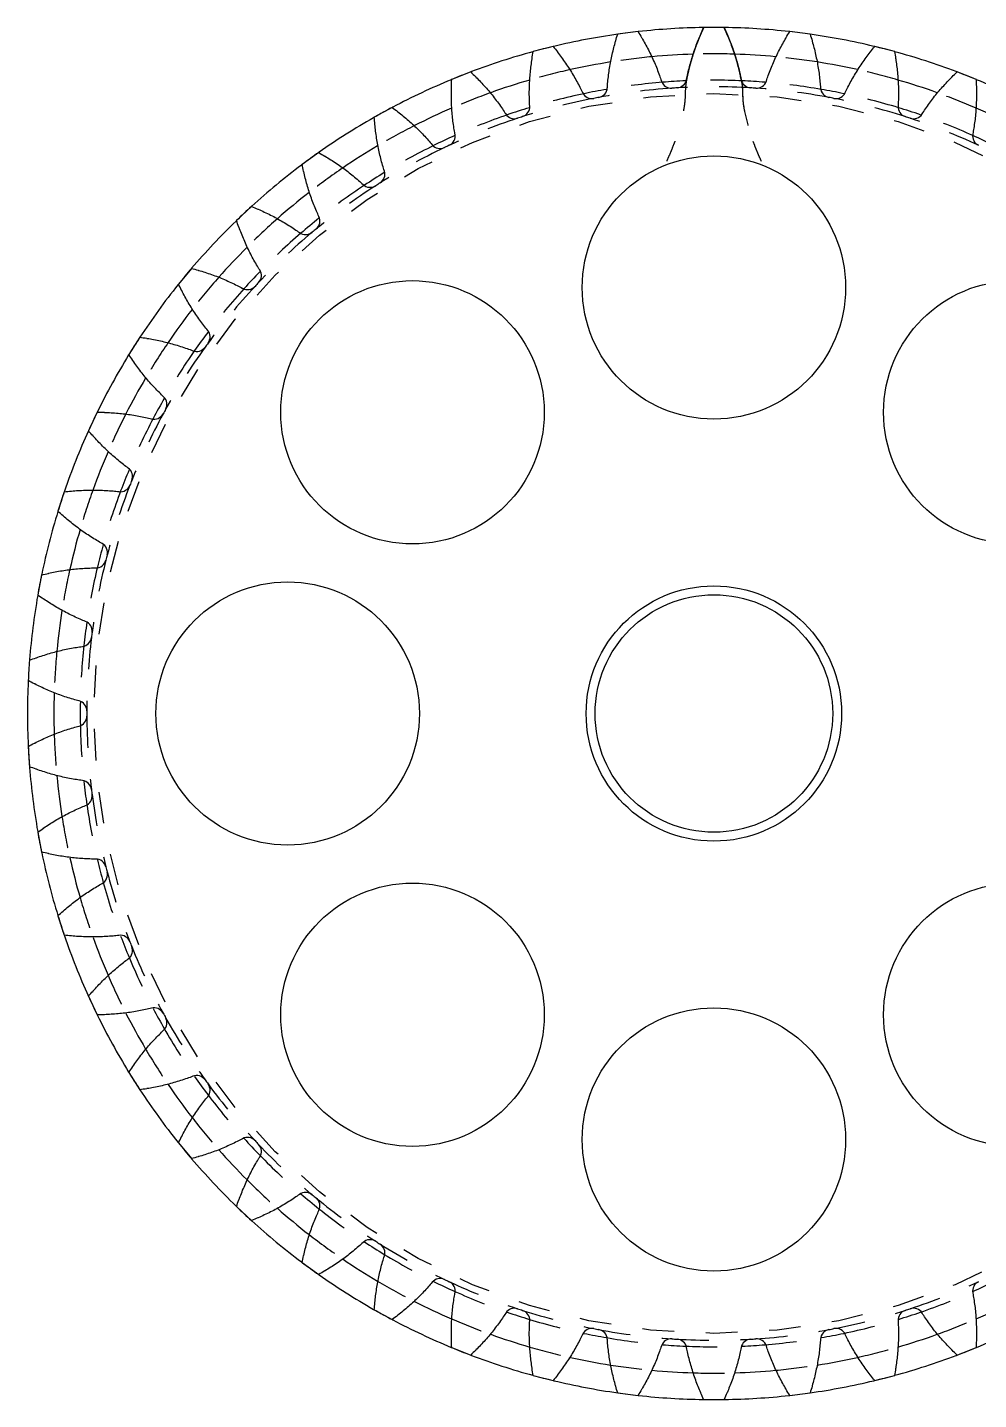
# Model space of a CAD drawing. Header units: inches. Extents: x 0.9 to 97.5, y -1.2 to 16.7.
# Drawn here: x 46.921 to 49.923, y 6.292 to 10.626 of the extents above; entities that cross this region are included whole.
import ezdxf

# ---------------------------------------------------------------- set-up
doc = ezdxf.new("R2010")
doc.units = ezdxf.units.IN
doc.header["$MEASUREMENT"] = 0
doc.linetypes.add('HIDDEN', pattern=[0.2, 0.1, -0.1])
doc.layers.add('DEFAULT_2', color=8, linetype='HIDDEN')

msp = doc.modelspace()

# ---------------------------------------------------------------- linework, layer by layer
at = {"color": 7, "linetype": 'Continuous'}
for p, q in [((48.8484, 10.6125), (48.7843, 10.6044)), ((49.3915, 10.6044), (49.3274, 10.6125)), ((48.5804, 10.5655), (48.5178, 10.5495)), ((49.658, 10.5495), (49.5954, 10.5655)), ((48.3204, 10.4853), (48.2603, 10.4615)), ((49.9155, 10.4615), (49.8554, 10.4853)), ((48.0725, 10.3732), (48.0159, 10.342)), ((47.8406, 10.2308), (47.7884, 10.1928)), ((47.6284, 10.0605), (47.5813, 10.0163)), ((47.4392, 9.865), (47.398, 9.8152)), ((47.276, 9.6473), (47.2414, 9.5927)), ((47.1414, 9.4108), (47.1139, 9.3523)), ((47.0375, 9.1593), (47.0175, 9.0979)), ((46.9659, 8.8968), (46.9538, 8.8334)), ((46.9237, 8.3554), (46.9278, 8.2909)), ((46.9538, 8.0849), (46.9659, 8.0215)), ((47.0175, 7.8204), (47.0375, 7.759)), ((47.1139, 7.566), (47.1414, 7.5075)), ((47.2414, 7.3256), (47.276, 7.271)), ((47.398, 7.1031), (47.4392, 7.0533)), ((47.5813, 6.902), (47.6284, 6.8578)), ((47.7884, 6.7255), (47.8406, 6.6875)), ((48.0159, 6.5763), (48.0725, 6.5451)), ((48.2603, 6.4567), (48.3204, 6.433)), ((49.8554, 6.433), (49.9155, 6.4567)), ((48.5178, 6.3688), (48.5804, 6.3527)), ((49.5954, 6.3527), (49.658, 6.3688)), ((48.7843, 6.3139), (48.8484, 6.3058)), ((49.0556, 6.2927), (49.1202, 6.2927)), ((49.3274, 6.3058), (49.3915, 6.3139))]:
    msp.add_line(p, q, dxfattribs=at)
for centre, radius in [((49.0879, 9.8045), 0.4157), ((48.1366, 9.4104), 0.4157), ((50.0392, 9.4104), 0.4157), ((47.7426, 8.4591), 0.4157), ((49.0879, 8.4591), 0.4031), ((49.0879, 8.4591), 0.375), ((48.1366, 7.5078), 0.4157), ((50.0392, 7.5078), 0.4157), ((49.0879, 7.1138), 0.4157)]:
    msp.add_circle(centre, radius, dxfattribs=at)
at = {"color": 40, "linetype": 'Continuous'}
for radius, start, end in [(2.1667, 90.883, 96.2942), (2.1667, 83.7058, 89.117), (2.1667, 98.0544, 103.481), (2.1667, 76.519, 81.9456), (2.1667, 105.2836, 110.6767), (2.0833, 91.8269, 95.3633), (2.0833, 84.6367, 88.1731), (2.1667, 69.3233, 74.7164), (2.0833, 99.0098, 102.5601), (2.0833, 77.4399, 80.9902), (2.1667, 112.5033, 117.8805), (2.0833, 106.1931, 109.7629), (2, 92.5662, 94.6278), (2, 85.3722, 87.4338), (2.0833, 70.237, 73.8069), (2.1667, 62.1195, 67.4967), (2, 99.7519, 101.8291), (2, 78.1709, 80.2481), (2.0833, 113.411, 116.9711), (2, 106.9287, 109.037), (2, 70.963, 73.0713), (2.0833, 63.0289, 66.589), (2.1667, 119.7166, 125.0915), (2, 114.1223, 116.251), (2, 63.749, 65.8777), (2.0833, 120.6252, 124.1838), (2.1667, 126.9229, 132.3092), (2, 121.3431, 123.4703), (2.0833, 127.8349, 131.4005), (2.1667, 134.1214, 139.5328), (2, 128.5589, 130.6811), (2.0833, 135.0396, 138.5977), (2, 135.769, 137.8548), (2.1667, 141.3113, 146.7269), (2.0833, 142.2385, 145.7779), (2, 142.9726, 145.0376), (2.1667, 148.4917, 153.9007), (2.0833, 149.431, 152.9658), (2, 150.1691, 152.2289), (2.1667, 155.6544, 161.0844), (2.0833, 156.6163, 160.1605), (2, 157.3576, 159.4278), (2.1667, 162.8757, 168.2772), (2.0833, 163.7938, 167.3614), (2, 164.5375, 166.6337), (2.1667, 170.0974, 175.4784), (2.0833, 171.0054, 174.5678), (2, 171.7143, 173.8457), (2.1667, 177.3129, 182.6871), (2.0833, 178.2209, 181.7791), (2, 178.9367, 181.0633), (2.1667, 184.5216, 189.9026), (2.0833, 185.4322, 188.9946), (2, 186.1543, 188.2857), (2.1667, 191.7228, 197.1243), (2.0833, 192.6386, 196.2062), (2, 193.3663, 195.4625), (2.1667, 198.9156, 204.3456), (2.0833, 199.8395, 203.3837), (2, 200.5722, 202.6424), (2.1667, 206.0993, 211.5083), (2.0833, 207.0342, 210.569), (2, 207.7711, 209.8309), (2.0833, 214.2221, 217.7615), (2, 214.9624, 217.0274), (2.1667, 213.2731, 218.6887), (2, 222.1452, 224.231), (2.0833, 221.4023, 224.9604), (2.1667, 220.4672, 225.8786), (2, 229.3189, 231.4411), (2.0833, 228.5995, 232.1651), (2.1667, 227.6908, 233.0771), (2, 236.5297, 238.6569), (2.0833, 235.8162, 239.3748), (2.1667, 234.9085, 240.2834), (2, 243.749, 245.8777), (2, 294.1223, 296.251), (2.0833, 243.0289, 246.589), (2.0833, 293.411, 296.9711), (2.1667, 242.1195, 247.4967), (2, 250.963, 253.0713), (2, 286.9287, 289.037), (2.1667, 292.5033, 297.8805), (2, 258.1709, 260.2481), (2, 279.7519, 281.8291), (2.0833, 250.2371, 253.8069), (2, 265.3722, 267.4338), (2, 272.5662, 274.6278), (2.0833, 286.1931, 289.763), (2.1667, 249.3233, 254.7164), (2.0833, 257.4399, 260.9902), (2.0833, 279.0098, 282.5601), (2.1667, 285.2836, 290.6767), (2.0833, 264.6367, 268.1731), (2.0833, 271.8269, 275.3633), (2.1667, 256.519, 261.9456), (2.1667, 278.0544, 283.481), (2.1667, 263.7058, 269.117), (2.1667, 270.883, 276.2942)]:
    msp.add_arc((49.0879, 8.4591), radius, start, end, dxfattribs=at)
at = {"color": 7, "linetype": 'Continuous'}
for centre, radius, start, end in [((49.0879, 8.4591), 2.1667, 89.1456, 90.8544), ((49.0879, 8.4591), 2.1667, 96.3456, 98.0544), ((49.0879, 8.4591), 2.1667, 81.9456, 83.6544), ((49.0879, 8.4591), 2.1667, 103.5456, 105.2544), ((49.0879, 8.4591), 2.1667, 74.7456, 76.4544), ((49.0879, 8.4591), 2.1667, 110.7456, 112.4544), ((48.9533, 10.4665), 0.0325, 197.7221, 273.8373), ((48.9699, 10.4675), 0.0325, 273.3627, 349.4779), ((49.2059, 10.4675), 0.0325, 190.5221, 266.6373), ((49.2225, 10.4665), 0.0325, 266.1627, 342.2779), ((49.0879, 8.4591), 2.1667, 67.5456, 69.2544), ((48.7027, 10.4338), 0.0325, 204.9221, 281.0373), ((49.0879, 8.4591), 1.9793, 100.5627, 101.0373), ((48.7191, 10.4369), 0.0325, 280.5627, 356.6779), ((49.0879, 8.4591), 1.9793, 93.3627, 93.8373), ((49.0879, 8.4591), 1.9793, 86.1627, 86.6373), ((49.4567, 10.4369), 0.0325, 183.3221, 259.4373), ((49.0879, 8.4591), 1.9793, 78.9627, 79.4373), ((49.4731, 10.4338), 0.0325, 258.9627, 335.0779), ((49.0879, 8.4591), 2.1667, 117.9456, 119.6544), ((48.4741, 10.3751), 0.0325, 287.7627, 3.8779), ((49.7017, 10.3751), 0.0325, 176.1221, 252.2373), ((48.4583, 10.3699), 0.0325, 212.1221, 288.2373), ((49.0879, 8.4591), 1.9793, 107.7627, 108.2373), ((49.0879, 8.4591), 1.9793, 71.7627, 72.2373), ((49.7175, 10.3699), 0.0325, 251.7627, 327.8779), ((48.2389, 10.283), 0.0325, 294.9627, 11.0779), ((49.937, 10.283), 0.0325, 168.9221, 245.0373), ((49.0879, 8.4591), 2.1667, 125.1456, 126.8544), ((48.2238, 10.2759), 0.0325, 219.3221, 295.4373), ((49.0879, 8.4591), 1.9793, 114.9627, 115.4373), ((48.017, 10.1622), 0.0325, 302.1627, 18.2779), ((48.0029, 10.1533), 0.0325, 226.5221, 302.6373), ((49.0879, 8.4591), 1.9793, 122.1627, 122.6373), ((49.0879, 8.4591), 2.1667, 132.3456, 134.0544), ((47.8119, 10.0146), 0.0325, 309.3627, 25.4779), ((47.7991, 10.004), 0.0325, 233.7221, 309.8373), ((49.0879, 8.4591), 1.9793, 129.3627, 129.8373), ((49.0879, 8.4591), 2.1667, 139.5456, 141.2544), ((47.6271, 9.8424), 0.0325, 316.5627, 32.6779), ((47.6156, 9.8303), 0.0325, 240.9221, 317.0373), ((49.0879, 8.4591), 1.9793, 136.5627, 137.0373), ((47.4652, 9.6484), 0.0325, 323.7627, 39.8779), ((49.0879, 8.4591), 2.1667, 146.7456, 148.4544), ((49.0879, 8.4591), 1.9793, 143.7627, 144.2373), ((47.4554, 9.6349), 0.0325, 248.1221, 324.2373), ((47.3289, 9.4356), 0.0325, 330.9627, 47.0779), ((49.0879, 8.4591), 2.1667, 153.9456, 155.6544), ((47.3209, 9.421), 0.0325, 255.3221, 331.4373), ((49.0879, 8.4591), 1.9793, 150.9627, 151.4373), ((47.2204, 9.2075), 0.0325, 338.1627, 54.2779), ((49.0879, 8.4591), 1.9793, 158.1627, 158.6373), ((49.0879, 8.4591), 2.1667, 161.1456, 162.8544), ((47.2143, 9.192), 0.0325, 262.5221, 338.6373), ((47.1414, 8.9675), 0.0325, 345.3627, 61.4779), ((47.1372, 8.9514), 0.0325, 269.7221, 345.8373), ((49.0879, 8.4591), 1.9793, 165.3627, 165.8373), ((49.0879, 8.4591), 2.1667, 168.3456, 170.0544), ((47.093, 8.7196), 0.0325, 352.5627, 68.6779), ((49.0879, 8.4591), 1.9793, 172.5627, 173.0373), ((47.0909, 8.703), 0.0325, 276.9221, 353.0373), ((49.0879, 8.4591), 2.1667, 175.5456, 177.2544), ((47.0761, 8.4675), 0.0325, 359.7627, 75.8779), ((47.0761, 8.4508), 0.0325, 284.1221, 0.2373), ((49.0879, 8.4591), 1.9793, 179.7627, 180.2373), ((49.0879, 8.4591), 2.1667, 182.7456, 184.4544), ((47.0909, 8.2153), 0.0325, 6.9627, 83.0779), ((47.093, 8.1987), 0.0325, 291.3221, 7.4373), ((49.0879, 8.4591), 1.9793, 186.9627, 187.4373), ((49.0879, 8.4591), 2.1667, 189.9456, 191.6544), ((47.1372, 7.9669), 0.0325, 14.1627, 90.2779), ((49.0879, 8.4591), 1.9793, 194.1627, 194.6373), ((47.1414, 7.9508), 0.0325, 298.5221, 14.6373), ((49.0879, 8.4591), 2.1667, 197.1456, 198.8544), ((47.2143, 7.7263), 0.0325, 21.3627, 97.4779), ((47.2204, 7.7108), 0.0325, 305.7221, 21.8373), ((49.0879, 8.4591), 1.9793, 201.3627, 201.8373), ((49.0879, 8.4591), 2.1667, 204.3456, 206.0544), ((47.3209, 7.4972), 0.0325, 28.5627, 104.6779), ((49.0879, 8.4591), 1.9793, 208.5627, 209.0373), ((47.3289, 7.4826), 0.0325, 312.9221, 29.0373), ((49.0879, 8.4591), 2.1667, 211.5456, 213.2544), ((47.4554, 7.2834), 0.0325, 35.7627, 111.8779), ((49.0879, 8.4591), 1.9793, 215.7627, 216.2373), ((47.4652, 7.2699), 0.0325, 320.1221, 36.2373), ((47.6156, 7.088), 0.0325, 42.9627, 119.0779), ((49.0879, 8.4591), 1.9793, 222.9627, 223.4373), ((49.0879, 8.4591), 2.1667, 218.7456, 220.4544), ((47.6271, 7.0759), 0.0325, 327.3221, 43.4373), ((47.7991, 6.9143), 0.0325, 50.1627, 126.2779), ((49.0879, 8.4591), 1.9793, 230.1627, 230.6373), ((49.0879, 8.4591), 2.1667, 225.9456, 227.6544), ((47.8119, 6.9037), 0.0325, 334.5221, 50.6373), ((48.0029, 6.765), 0.0325, 57.3627, 133.4779), ((49.0879, 8.4591), 1.9793, 237.3627, 237.8373), ((48.017, 6.756), 0.0325, 341.7221, 57.8373), ((49.0879, 8.4591), 2.1667, 233.1456, 234.8544), ((48.2238, 6.6423), 0.0325, 64.5627, 140.6779), ((49.0879, 8.4591), 1.9793, 244.5627, 245.0373), ((48.2389, 6.6353), 0.0325, 348.9221, 65.0373), ((49.937, 6.6353), 0.0325, 114.9627, 191.0779), ((49.0879, 8.4591), 2.1667, 240.3456, 242.0544), ((48.4583, 6.5484), 0.0325, 71.7627, 147.8779), ((49.0879, 8.4591), 1.9793, 251.7627, 252.2373), ((48.4741, 6.5432), 0.0325, 356.1221, 72.2373), ((49.7017, 6.5432), 0.0325, 107.7627, 183.8779), ((49.0879, 8.4591), 1.9793, 287.7627, 288.2373), ((49.7175, 6.5484), 0.0325, 32.1221, 108.2373), ((48.7027, 6.4845), 0.0325, 78.9627, 155.0779), ((49.0879, 8.4591), 1.9793, 258.9627, 259.4373), ((48.7191, 6.4814), 0.0325, 3.3221, 79.4373), ((49.4567, 6.4814), 0.0325, 100.5627, 176.6779), ((49.0879, 8.4591), 1.9793, 280.5627, 281.0373), ((49.4731, 6.4845), 0.0325, 24.9221, 101.0373), ((49.0879, 8.4591), 2.1667, 247.5456, 249.2544), ((48.9533, 6.4518), 0.0325, 86.1627, 162.2779), ((49.0879, 8.4591), 1.9793, 266.1627, 266.6373), ((48.9699, 6.4508), 0.0325, 10.5221, 86.6373), ((49.2059, 6.4508), 0.0325, 93.3627, 169.4779), ((49.0879, 8.4591), 1.9793, 273.3627, 273.8373), ((49.2225, 6.4518), 0.0325, 17.7221, 93.8373), ((49.0879, 8.4591), 2.1667, 290.7456, 292.4544), ((49.0879, 8.4591), 2.1667, 254.7456, 256.4544), ((49.0879, 8.4591), 2.1667, 283.5456, 285.2544), ((49.0879, 8.4591), 2.1667, 261.9456, 263.6544), ((49.0879, 8.4591), 2.1667, 269.1456, 270.8544), ((49.0879, 8.4591), 2.1667, 276.3456, 278.0544)]:
    msp.add_arc(centre, radius, start, end, dxfattribs=at)
for points, start_tangent, end_tangent in [([(49.0463, 10.6046), (49.0467, 10.6054), (49.0556, 10.6256)], (0.004504, 0.010553), (0.004753, 0.010443)), ([(49.1202, 10.6256), (49.1291, 10.6054), (49.1295, 10.6046)], (0.004753, -0.010443), (0.004504, -0.010553)), ([(48.7516, 10.435), (48.753, 10.4539), (48.7554, 10.4757), (48.7586, 10.4975), (48.7624, 10.5192), (48.767, 10.5407), (48.7722, 10.5621), (48.7778, 10.5824)], (0.004349, 0.074918), (0.020571, 0.072151)), ([(48.7778, 10.5824), (48.778, 10.5833), (48.7843, 10.6044)], (0.003146, 0.011034), (0.003407, 0.010956)), ([(48.8484, 10.6125), (48.8598, 10.5937), (48.8603, 10.5929)], (0.006024, -0.009765), (0.005791, -0.009905)), ([(48.8603, 10.5929), (48.8707, 10.5745), (48.8811, 10.5551), (48.8908, 10.5354), (48.9, 10.5154), (48.9084, 10.4951), (48.9162, 10.4745), (48.9223, 10.4566)], (0.037868, -0.064769), (0.022843, -0.071482)), ([(49.0018, 10.4616), (49.0057, 10.4801), (49.0108, 10.5015), (49.0167, 10.5227), (49.0232, 10.5437), (49.0304, 10.5645), (49.0383, 10.5851), (49.0463, 10.6046)], (0.013704, 0.073782), (0.029451, 0.069004)), ([(49.1295, 10.6046), (49.1375, 10.5851), (49.1454, 10.5645), (49.1526, 10.5437), (49.1592, 10.5227), (49.165, 10.5015), (49.1701, 10.4801), (49.174, 10.4616)], (0.029451, -0.069004), (0.013704, -0.073782)), ([(49.2535, 10.4566), (49.2596, 10.4745), (49.2674, 10.4951), (49.2758, 10.5154), (49.285, 10.5354), (49.2948, 10.5551), (49.3051, 10.5745), (49.3156, 10.5929)], (0.022843, 0.071482), (0.037868, 0.064769)), ([(49.3156, 10.5929), (49.316, 10.5937), (49.3274, 10.6125)], (0.005791, 0.009905), (0.006024, 0.009765)), ([(49.3915, 10.6044), (49.3978, 10.5833), (49.398, 10.5824)], (0.003407, -0.010956), (0.003146, -0.011034)), ([(49.398, 10.5824), (49.4036, 10.5621), (49.4088, 10.5407), (49.4134, 10.5192), (49.4172, 10.4975), (49.4204, 10.4757), (49.4228, 10.4539), (49.4243, 10.435)], (0.020571, -0.072151), (0.004349, -0.074918)), ([(48.5141, 10.5268), (48.5142, 10.5278), (48.5178, 10.5495)], (0.001738, 0.011342), (0.002007, 0.011297)), ([(48.5804, 10.5655), (48.5941, 10.5483), (48.5946, 10.5475)], (0.007201, -0.008933), (0.006987, -0.009101)), ([(48.5946, 10.5475), (48.6073, 10.5306), (48.62, 10.5127), (48.6322, 10.4943), (48.6437, 10.4756), (48.6547, 10.4565), (48.665, 10.4371), (48.6733, 10.4201)], (0.045687, -0.059512), (0.031622, -0.068056)), ([(49.5025, 10.4201), (49.5109, 10.4371), (49.5211, 10.4565), (49.5321, 10.4756), (49.5436, 10.4943), (49.5558, 10.5127), (49.5685, 10.5306), (49.5812, 10.5475)], (0.031622, 0.068056), (0.045687, 0.059512)), ([(49.5812, 10.5475), (49.5818, 10.5483), (49.5954, 10.5655)], (0.006987, 0.009101), (0.007201, 0.008933)), ([(49.658, 10.5495), (49.6616, 10.5278), (49.6617, 10.5268)], (0.002007, -0.011297), (0.001738, -0.011342)), ([(48.5066, 10.3773), (48.5057, 10.3962), (48.5053, 10.4182), (48.5057, 10.4402), (48.5068, 10.4622), (48.5086, 10.4841), (48.5111, 10.506), (48.5141, 10.5268)], (-0.005075, 0.074872), (0.011366, 0.07416)), ([(49.6617, 10.5268), (49.6647, 10.506), (49.6672, 10.4841), (49.669, 10.4622), (49.6701, 10.4402), (49.6705, 10.4182), (49.6701, 10.3962), (49.6692, 10.3773)], (0.011366, -0.07416), (-0.005075, -0.074872)), ([(48.2595, 10.4386), (48.2595, 10.4395), (48.2603, 10.4615)], (0.000303, 0.01147), (0.000575, 0.011459)), ([(48.3204, 10.4853), (48.3361, 10.4699), (48.3368, 10.4692)], (0.008264, -0.00796), (0.008073, -0.008154)), ([(48.3368, 10.4692), (48.3514, 10.4541), (48.3663, 10.4378), (48.3807, 10.4212), (48.3945, 10.404), (48.4077, 10.3865), (48.4204, 10.3684), (48.4308, 10.3526)], (0.052785, -0.053316), (0.039903, -0.063556)), ([(49.745, 10.3526), (49.7554, 10.3684), (49.7681, 10.3865), (49.7813, 10.404), (49.7951, 10.4212), (49.8095, 10.4378), (49.8244, 10.4541), (49.839, 10.4692)], (0.039903, 0.063556), (0.052785, 0.053316)), ([(49.839, 10.4692), (49.8397, 10.4699), (49.8554, 10.4853)], (0.008073, 0.008154), (0.008264, 0.00796)), ([(49.9155, 10.4615), (49.9163, 10.4395), (49.9163, 10.4386)], (0.000575, -0.011459), (0.000303, -0.01147)), ([(48.2707, 10.2893), (48.2675, 10.3079), (48.2644, 10.3297), (48.262, 10.3516), (48.2603, 10.3735), (48.2594, 10.3955), (48.2592, 10.4175), (48.2595, 10.4386)], (-0.014419, 0.073645), (0.001981, 0.075)), ([(49.9163, 10.4386), (49.9166, 10.4175), (49.9164, 10.3955), (49.9155, 10.3735), (49.9138, 10.3516), (49.9114, 10.3297), (49.9083, 10.3079), (49.9051, 10.2893)], (0.001981, -0.075), (-0.014419, -0.073645)), ([(48.0725, 10.3732), (48.09, 10.3598), (48.0908, 10.3592)], (0.009196, -0.006861), (0.009031, -0.007078)), ([(48.0908, 10.3592), (48.1072, 10.346), (48.124, 10.3318), (48.1403, 10.3171), (48.1562, 10.3018), (48.1715, 10.286), (48.1864, 10.2697), (48.1986, 10.2553)], (0.059051, -0.04628), (0.047554, -0.058054)), ([(48.0179, 10.3192), (48.0178, 10.3201), (48.0159, 10.342)], (-0.001137, 0.011418), (-0.000866, 0.011441)), ([(48.0478, 10.1724), (48.0422, 10.1905), (48.0364, 10.2117), (48.0313, 10.2331), (48.0269, 10.2547), (48.0233, 10.2764), (48.0202, 10.2982), (48.0179, 10.3192)], (-0.023536, 0.071257), (-0.007434, 0.074657)), ([(47.8406, 10.2308), (47.8597, 10.2197), (47.8605, 10.2193)], (0.009983, -0.005655), (0.009847, -0.00589)), ([(47.7932, 10.1704), (47.793, 10.1713), (47.7884, 10.1928)], (-0.002559, 0.011185), (-0.002293, 0.011242)), ([(47.8605, 10.2193), (47.8784, 10.2082), (47.8969, 10.1962), (47.915, 10.1837), (47.9326, 10.1705), (47.9498, 10.1568), (47.9665, 10.1425), (47.9805, 10.1297)], (0.064386, -0.038514), (0.054455, -0.051636)), ([(47.8413, 10.0286), (47.8335, 10.0458), (47.8251, 10.0661), (47.8173, 10.0867), (47.8103, 10.1076), (47.8039, 10.1287), (47.7982, 10.1499), (47.7932, 10.1704)], (-0.032281, 0.067746), (-0.016733, 0.073136)), ([(47.6284, 10.0605), (47.6487, 10.0519), (47.6496, 10.0516)], (0.010613, -0.004359), (0.010507, -0.00461)), ([(47.589, 9.9946), (47.5886, 9.9955), (47.5813, 10.0163)], (-0.003941, 0.010776), (-0.003684, 0.010866)), ([(47.6496, 10.0516), (47.6688, 10.0429), (47.6886, 10.0333), (47.7081, 10.023), (47.7272, 10.0122), (47.746, 10.0007), (47.7644, 9.9886), (47.7799, 9.9778)], (0.068706, -0.030141), (0.060497, -0.044404)), ([(47.6544, 9.8599), (47.6445, 9.8761), (47.6336, 9.8952), (47.6233, 9.9147), (47.6137, 9.9345), (47.6048, 9.9546), (47.5964, 9.9749), (47.589, 9.9946)], (-0.040517, 0.063166), (-0.025767, 0.070463)), ([(47.4392, 9.865), (47.4604, 9.859), (47.4613, 9.8587)], (0.011076, -0.002994), (0.011002, -0.003256)), ([(47.4613, 9.8587), (47.4815, 9.8525), (47.5023, 9.8455), (47.5229, 9.8378), (47.5433, 9.8294), (47.5634, 9.8204), (47.5831, 9.8107), (47.5999, 9.8018)], (0.071942, -0.021292), (0.065585, -0.036471)), ([(47.4083, 9.7947), (47.4079, 9.7955), (47.398, 9.8152)], (-0.00526, 0.010197), (-0.005017, 0.010319)), ([(47.4901, 9.6692), (47.4783, 9.684), (47.4651, 9.7016), (47.4525, 9.7196), (47.4404, 9.7381), (47.429, 9.7569), (47.4182, 9.776), (47.4083, 9.7947)], (-0.048115, 0.057589), (-0.034395, 0.066678)), ([(47.276, 9.6473), (47.2978, 9.644), (47.2987, 9.6438)], (0.011364, -0.001582), (0.011324, -0.001852)), ([(47.2987, 9.6438), (47.3195, 9.6402), (47.3411, 9.6358), (47.3625, 9.6308), (47.3837, 9.625), (47.4048, 9.6186), (47.4256, 9.6114), (47.4433, 9.6048)], (0.074043, -0.012107), (0.069639, -0.027964)), ([(47.2542, 9.5736), (47.2537, 9.5744), (47.2414, 9.5927)], (-0.006497, 0.009458), (-0.00627, 0.009609)), ([(47.3511, 9.4594), (47.3375, 9.4726), (47.3222, 9.4884), (47.3074, 9.5047), (47.2931, 9.5215), (47.2795, 9.5387), (47.2663, 9.5564), (47.2542, 9.5736)], (-0.054953, 0.051105), (-0.042481, 0.061841)), ([(47.1414, 9.4108), (47.1634, 9.4103), (47.1644, 9.4102)], (0.011473, -0.000146), (0.011466, -0.000418)), ([(47.1644, 9.4102), (47.1854, 9.4092), (47.2074, 9.4076), (47.2293, 9.4053), (47.2511, 9.4022), (47.2727, 9.3985), (47.2943, 9.394), (47.3127, 9.3896)], (0.074976, -0.002732), (0.072595, -0.019015)), ([(47.129, 9.335), (47.1283, 9.3357), (47.1139, 9.3523)], (-0.007631, 0.008569), (-0.007425, 0.008747)), ([(47.2394, 9.2339), (47.2243, 9.2452), (47.2071, 9.259), (47.1904, 9.2733), (47.1742, 9.2882), (47.1584, 9.3036), (47.1432, 9.3194), (47.129, 9.335)], (-0.060925, 0.043815), (-0.049897, 0.056029)), ([(47.0375, 9.1593), (47.0594, 9.1616), (47.0603, 9.1617)], (0.011401, 0.001293), (0.011428, 0.001023)), ([(47.0603, 9.1617), (47.0813, 9.1633), (47.1033, 9.1644), (47.1253, 9.1649), (47.1473, 9.1646), (47.1693, 9.1636), (47.1913, 9.1619), (47.2101, 9.1598)], (0.074728, 0.006687), (0.074405, -0.009767)), ([(47.0346, 9.0826), (47.0339, 9.0832), (47.0175, 9.0979)], (-0.008645, 0.007545), (-0.008463, 0.007747)), ([(47.1569, 8.9961), (47.1405, 9.0055), (47.1217, 9.0169), (47.1033, 9.0291), (47.0853, 9.0418), (47.0678, 9.0551), (47.0507, 9.0689), (47.0346, 9.0826)], (-0.065936, 0.035833), (-0.056526, 0.049333)), ([(46.9659, 8.8968), (46.9874, 8.9018), (46.9883, 8.902)], (0.011149, 0.002712), (0.01121, 0.002447)), ([(46.9883, 8.902), (47.0089, 8.9062), (47.0306, 8.9101), (47.0524, 8.9133), (47.0742, 8.9158), (47.0962, 8.9176), (47.1182, 8.9186), (47.1371, 8.9189)], (0.0733, 0.016), (0.075043, -0.000364)), ([(46.9727, 8.8203), (46.9719, 8.8208), (46.9538, 8.8334)], (-0.009522, 0.006402), (-0.009367, 0.006626)), ([(47.1048, 8.7498), (47.0873, 8.7571), (47.0673, 8.7661), (47.0475, 8.7758), (47.0281, 8.7862), (47.009, 8.7972), (46.9903, 8.8088), (46.9727, 8.8203)], (-0.069907, 0.027287), (-0.062263, 0.04186)), ([(46.9493, 8.6353), (46.9693, 8.6421), (46.9903, 8.6487), (47.0115, 8.6546), (47.0329, 8.6598), (47.0544, 8.6643), (47.0761, 8.6681), (47.0948, 8.6708)], (0.070717, 0.025061), (0.074497, 0.009044)), ([(46.9278, 8.6274), (46.9484, 8.635), (46.9493, 8.6353)], (0.010721, 0.004088), (0.010815, 0.003833)), ([(46.9441, 8.5524), (46.9433, 8.5528), (46.9237, 8.5629)], (-0.010249, 0.005158), (-0.010124, 0.005399)), ([(47.084, 8.499), (47.0658, 8.504), (47.0447, 8.5104), (47.0239, 8.5176), (47.0034, 8.5255), (46.9831, 8.534), (46.963, 8.5431), (46.9441, 8.5524)], (-0.072776, 0.01831), (-0.067019, 0.033726)), ([(46.9441, 8.3659), (46.963, 8.3752), (46.9831, 8.3843), (47.0034, 8.3928), (47.0239, 8.4007), (47.0447, 8.4078), (47.0658, 8.4143), (47.084, 8.4193)], (0.067019, 0.033726), (0.072776, 0.01831)), ([(46.9237, 8.3554), (46.9433, 8.3655), (46.9441, 8.3659)], (0.010124, 0.005399), (0.010249, 0.005158)), ([(46.9493, 8.2829), (46.9484, 8.2833), (46.9278, 8.2909)], (-0.010815, 0.003833), (-0.010721, 0.004088)), ([(47.0948, 8.2475), (47.0761, 8.2502), (47.0544, 8.254), (47.0329, 8.2585), (47.0115, 8.2637), (46.9903, 8.2696), (46.9693, 8.2761), (46.9493, 8.2829)], (-0.074497, 0.009044), (-0.070717, 0.025061)), ([(46.9727, 8.098), (46.9903, 8.1095), (47.009, 8.1211), (47.0281, 8.1321), (47.0475, 8.1425), (47.0673, 8.1522), (47.0873, 8.1612), (47.1048, 8.1685)], (0.062263, 0.04186), (0.069907, 0.027287)), ([(46.9538, 8.0849), (46.9719, 8.0974), (46.9727, 8.098)], (0.009367, 0.006626), (0.009522, 0.006402)), ([(46.9883, 8.0163), (46.9874, 8.0165), (46.9659, 8.0215)], (-0.01121, 0.002447), (-0.011149, 0.002712)), ([(47.1371, 7.9994), (47.1182, 7.9997), (47.0962, 8.0007), (47.0742, 8.0025), (47.0524, 8.005), (47.0306, 8.0082), (47.0089, 8.012), (46.9883, 8.0163)], (-0.075043, -0.000364), (-0.0733, 0.016)), ([(47.0346, 7.8357), (47.0507, 7.8494), (47.0678, 7.8632), (47.0853, 7.8765), (47.1033, 7.8892), (47.1217, 7.9013), (47.1405, 7.9128), (47.1569, 7.9222)], (0.056526, 0.049333), (0.065936, 0.035833)), ([(47.0175, 7.8204), (47.0339, 7.8351), (47.0346, 7.8357)], (0.008463, 0.007747), (0.008645, 0.007545)), ([(47.0603, 7.7566), (47.0594, 7.7567), (47.0375, 7.759)], (-0.011428, 0.001023), (-0.011401, 0.001293)), ([(47.2101, 7.7585), (47.1913, 7.7564), (47.1693, 7.7547), (47.1473, 7.7537), (47.1253, 7.7534), (47.1033, 7.7539), (47.0813, 7.755), (47.0603, 7.7566)], (-0.074405, -0.009767), (-0.074728, 0.006687)), ([(47.129, 7.5833), (47.1432, 7.5989), (47.1584, 7.6147), (47.1742, 7.6301), (47.1904, 7.645), (47.2071, 7.6593), (47.2243, 7.6731), (47.2394, 7.6844)], (0.049897, 0.056029), (0.060925, 0.043815)), ([(47.1139, 7.566), (47.1283, 7.5826), (47.129, 7.5833)], (0.007425, 0.008747), (0.007631, 0.008569)), ([(47.1644, 7.508), (47.1634, 7.508), (47.1414, 7.5075)], (-0.011466, -0.000418), (-0.011473, -0.000146)), ([(47.3127, 7.5287), (47.2943, 7.5243), (47.2727, 7.5198), (47.2511, 7.516), (47.2293, 7.513), (47.2074, 7.5107), (47.1854, 7.5091), (47.1644, 7.508)], (-0.072595, -0.019015), (-0.074976, -0.002732)), ([(47.2542, 7.3447), (47.2663, 7.3619), (47.2795, 7.3796), (47.2931, 7.3968), (47.3074, 7.4136), (47.3222, 7.4299), (47.3375, 7.4457), (47.3511, 7.4588)], (0.042481, 0.061841), (0.054953, 0.051105)), ([(47.2414, 7.3256), (47.2537, 7.3439), (47.2542, 7.3447)], (0.00627, 0.009609), (0.006497, 0.009458)), ([(47.4433, 7.3135), (47.4256, 7.3068), (47.4048, 7.2997), (47.3837, 7.2933), (47.3625, 7.2875), (47.3411, 7.2825), (47.3195, 7.2781), (47.2987, 7.2745)], (-0.069639, -0.027964), (-0.074043, -0.012107)), ([(47.2987, 7.2745), (47.2978, 7.2743), (47.276, 7.271)], (-0.011324, -0.001852), (-0.011364, -0.001582)), ([(47.4083, 7.1236), (47.4182, 7.1422), (47.429, 7.1614), (47.4404, 7.1802), (47.4525, 7.1987), (47.4651, 7.2167), (47.4783, 7.2343), (47.4901, 7.249)], (0.034395, 0.066678), (0.048115, 0.057589)), ([(47.398, 7.1031), (47.4079, 7.1228), (47.4083, 7.1236)], (0.005017, 0.010319), (0.00526, 0.010197)), ([(47.5999, 7.1164), (47.5831, 7.1076), (47.5634, 7.0979), (47.5433, 7.0889), (47.5229, 7.0805), (47.5023, 7.0728), (47.4815, 7.0658), (47.4613, 7.0596)], (-0.065585, -0.036471), (-0.071942, -0.021292)), ([(47.4613, 7.0596), (47.4604, 7.0593), (47.4392, 7.0533)], (-0.011002, -0.003256), (-0.011076, -0.002994)), ([(47.589, 6.9236), (47.5964, 6.9434), (47.6048, 6.9637), (47.6137, 6.9838), (47.6233, 7.0036), (47.6336, 7.0231), (47.6445, 7.0422), (47.6544, 7.0583)], (0.025767, 0.070463), (0.040517, 0.063166)), ([(47.7799, 6.9405), (47.7644, 6.9296), (47.746, 6.9176), (47.7272, 6.9061), (47.7081, 6.8952), (47.6886, 6.885), (47.6688, 6.8754), (47.6496, 6.8667)], (-0.060497, -0.044404), (-0.068706, -0.030141)), ([(47.5813, 6.902), (47.5886, 6.9228), (47.589, 6.9236)], (0.003684, 0.010866), (0.003941, 0.010776)), ([(47.6496, 6.8667), (47.6487, 6.8664), (47.6284, 6.8578)], (-0.010507, -0.00461), (-0.010613, -0.004359)), ([(47.7932, 6.7479), (47.7982, 6.7684), (47.8039, 6.7896), (47.8103, 6.8107), (47.8173, 6.8316), (47.8251, 6.8522), (47.8335, 6.8725), (47.8413, 6.8897)], (0.016733, 0.073136), (0.032281, 0.067746)), ([(47.9805, 6.7886), (47.9665, 6.7758), (47.9498, 6.7615), (47.9326, 6.7478), (47.915, 6.7346), (47.8969, 6.7221), (47.8784, 6.7101), (47.8605, 6.699)], (-0.054455, -0.051636), (-0.064386, -0.038514)), ([(47.7884, 6.7255), (47.793, 6.747), (47.7932, 6.7479)], (0.002293, 0.011242), (0.002559, 0.011185)), ([(48.0179, 6.5991), (48.0202, 6.6201), (48.0233, 6.6419), (48.0269, 6.6636), (48.0313, 6.6851), (48.0364, 6.7066), (48.0422, 6.7278), (48.0478, 6.7459)], (0.007434, 0.074657), (0.023536, 0.071257)), ([(47.8605, 6.699), (47.8597, 6.6985), (47.8406, 6.6875)], (-0.009847, -0.00589), (-0.009983, -0.005655)), ([(48.1986, 6.6629), (48.1864, 6.6486), (48.1715, 6.6323), (48.1562, 6.6165), (48.1403, 6.6012), (48.124, 6.5865), (48.1072, 6.5723), (48.0908, 6.5591)], (-0.047554, -0.058054), (-0.059051, -0.04628)), ([(48.0159, 6.5763), (48.0178, 6.5982), (48.0179, 6.5991)], (0.000866, 0.011441), (0.001137, 0.011418)), ([(48.2595, 6.4797), (48.2592, 6.5008), (48.2594, 6.5228), (48.2603, 6.5448), (48.262, 6.5667), (48.2644, 6.5886), (48.2675, 6.6104), (48.2707, 6.629)], (-0.001981, 0.075), (0.014419, 0.073645)), ([(49.9051, 6.629), (49.9083, 6.6104), (49.9114, 6.5886), (49.9138, 6.5667), (49.9155, 6.5448), (49.9164, 6.5228), (49.9166, 6.5008), (49.9163, 6.4797)], (0.014419, -0.073645), (-0.001981, -0.075)), ([(48.0908, 6.5591), (48.09, 6.5585), (48.0725, 6.5451)], (-0.009031, -0.007078), (-0.009196, -0.006861)), ([(48.4308, 6.5656), (48.4204, 6.5498), (48.4077, 6.5318), (48.3945, 6.5142), (48.3807, 6.4971), (48.3663, 6.4804), (48.3514, 6.4642), (48.3368, 6.4491)], (-0.039903, -0.063556), (-0.052785, -0.053316)), ([(49.839, 6.4491), (49.8244, 6.4642), (49.8095, 6.4804), (49.7951, 6.4971), (49.7813, 6.5142), (49.7681, 6.5318), (49.7554, 6.5498), (49.745, 6.5656)], (-0.052785, 0.053316), (-0.039903, 0.063556)), ([(48.5141, 6.3915), (48.5111, 6.4123), (48.5086, 6.4342), (48.5068, 6.4561), (48.5057, 6.4781), (48.5053, 6.5001), (48.5057, 6.5221), (48.5066, 6.541)], (-0.011366, 0.07416), (0.005075, 0.074872)), ([(49.6692, 6.541), (49.6701, 6.5221), (49.6705, 6.5001), (49.6701, 6.4781), (49.669, 6.4561), (49.6672, 6.4342), (49.6647, 6.4123), (49.6617, 6.3915)], (0.005075, -0.074872), (-0.011366, -0.07416)), ([(48.2603, 6.4567), (48.2595, 6.4787), (48.2595, 6.4797)], (-0.000575, 0.011459), (-0.000303, 0.01147)), ([(48.6733, 6.4982), (48.665, 6.4812), (48.6547, 6.4618), (48.6437, 6.4427), (48.6322, 6.4239), (48.62, 6.4056), (48.6073, 6.3876), (48.5946, 6.3708)], (-0.031622, -0.068056), (-0.045687, -0.059512)), ([(48.7778, 6.3358), (48.7722, 6.3562), (48.767, 6.3776), (48.7624, 6.3991), (48.7586, 6.4208), (48.7554, 6.4426), (48.753, 6.4644), (48.7516, 6.4833)], (-0.020571, 0.072151), (-0.004349, 0.074918)), ([(48.9223, 6.4617), (48.9162, 6.4438), (48.9084, 6.4232), (48.9, 6.4029), (48.8908, 6.3829), (48.8811, 6.3632), (48.8707, 6.3437), (48.8603, 6.3254)], (-0.022843, -0.071482), (-0.037868, -0.064769)), ([(49.0463, 6.3137), (49.0383, 6.3332), (49.0304, 6.3538), (49.0232, 6.3745), (49.0167, 6.3956), (49.0108, 6.4168), (49.0057, 6.4382), (49.0018, 6.4567)], (-0.029451, 0.069004), (-0.013704, 0.073782)), ([(49.174, 6.4567), (49.1701, 6.4382), (49.165, 6.4168), (49.1592, 6.3956), (49.1526, 6.3745), (49.1454, 6.3538), (49.1375, 6.3332), (49.1295, 6.3137)], (-0.013704, -0.073782), (-0.029451, -0.069004)), ([(49.3156, 6.3254), (49.3051, 6.3437), (49.2948, 6.3632), (49.285, 6.3829), (49.2758, 6.4029), (49.2674, 6.4232), (49.2596, 6.4438), (49.2535, 6.4617)], (-0.037868, 0.064769), (-0.022843, 0.071482)), ([(49.4243, 6.4833), (49.4228, 6.4644), (49.4204, 6.4426), (49.4172, 6.4208), (49.4134, 6.3991), (49.4088, 6.3776), (49.4036, 6.3562), (49.398, 6.3358)], (-0.004349, -0.074918), (-0.020571, -0.072151)), ([(49.5812, 6.3708), (49.5685, 6.3876), (49.5558, 6.4056), (49.5436, 6.4239), (49.5321, 6.4427), (49.5211, 6.4618), (49.5109, 6.4812), (49.5025, 6.4982)], (-0.045687, 0.059512), (-0.031622, 0.068056)), ([(49.9163, 6.4797), (49.9163, 6.4787), (49.9155, 6.4567)], (-0.000303, -0.01147), (-0.000575, -0.011459)), ([(48.3368, 6.4491), (48.3361, 6.4484), (48.3204, 6.433)], (-0.008073, -0.008154), (-0.008264, -0.00796)), ([(49.8554, 6.433), (49.8397, 6.4484), (49.839, 6.4491)], (-0.008264, 0.00796), (-0.008073, 0.008154)), ([(48.5178, 6.3688), (48.5142, 6.3905), (48.5141, 6.3915)], (-0.002007, 0.011297), (-0.001738, 0.011342)), ([(48.5946, 6.3708), (48.5941, 6.37), (48.5804, 6.3527)], (-0.006987, -0.009101), (-0.007201, -0.008933)), ([(49.5954, 6.3527), (49.5818, 6.37), (49.5812, 6.3708)], (-0.007201, 0.008933), (-0.006987, 0.009101)), ([(49.6617, 6.3915), (49.6616, 6.3905), (49.658, 6.3688)], (-0.001738, -0.011342), (-0.002007, -0.011297)), ([(48.7843, 6.3139), (48.778, 6.3349), (48.7778, 6.3358)], (-0.003407, 0.010956), (-0.003146, 0.011034)), ([(49.398, 6.3358), (49.3978, 6.3349), (49.3915, 6.3139)], (-0.003146, -0.011034), (-0.003407, -0.010956)), ([(48.8603, 6.3254), (48.8598, 6.3246), (48.8484, 6.3058)], (-0.005791, -0.009905), (-0.006024, -0.009765)), ([(49.0556, 6.2927), (49.0467, 6.3129), (49.0463, 6.3137)], (-0.004753, 0.010443), (-0.004504, 0.010553)), ([(49.1295, 6.3137), (49.1291, 6.3129), (49.1202, 6.2927)], (-0.004504, -0.010553), (-0.004753, -0.010443)), ([(49.3274, 6.3058), (49.316, 6.3246), (49.3156, 6.3254)], (-0.006024, 0.009765), (-0.005791, 0.009905))]:
    msp.add_spline(points, degree=3, dxfattribs=dict(at, start_tangent=start_tangent, end_tangent=end_tangent))
at = {"layer": 'DEFAULT_2', "color": 8, "linetype": 'HIDDEN'}
msp.add_circle((49.0879, 8.4591), 1.9577, dxfattribs=at)
for radius, start, end in [(2.1667, 90.8544, 90.883), (2.1667, 89.117, 89.1456), (2.1667, 96.2942, 96.3456), (2.1667, 83.6544, 83.7058), (2.1667, 105.2544, 105.2836), (2.1667, 103.481, 103.5456), (2.0833, 95.3633, 99.0098), (2.0833, 88.1731, 91.8269), (2.0833, 80.9902, 84.6367), (2.1667, 76.4544, 76.519), (2.1667, 74.7164, 74.7456), (2.0833, 102.5601, 106.1931), (2.0833, 73.8069, 77.4399), (2.1667, 112.4544, 112.5033), (2.1667, 110.6767, 110.7456), (2, 94.6278, 99.7519), (2, 87.4338, 92.5662), (2, 80.2481, 85.3722), (2.1667, 69.2544, 69.3233), (2.1667, 67.4967, 67.5456), (2.0833, 109.7629, 113.411), (1.9793, 101.0373, 107.7627), (2, 101.8291, 106.9287), (1.9793, 93.8373, 100.5627), (1.9793, 86.6373, 93.3627), (1.9793, 79.4373, 86.1627), (1.9793, 72.2373, 78.9627), (2, 73.0713, 78.1709), (2.0833, 66.589, 70.237), (2.1667, 117.8805, 117.9456), (2.1667, 119.6544, 119.7166), (2.0833, 116.9711, 120.6252), (1.9793, 108.2373, 114.9627), (2, 109.037, 114.1223), (1.9793, 65.0373, 71.7627), (2, 65.8777, 70.963), (2.1667, 125.0915, 125.1456), (1.9793, 115.4373, 122.1627), (2, 116.251, 121.3431), (2.1667, 126.8544, 126.9229), (2.0833, 124.1838, 127.8349), (1.9793, 122.6373, 129.3627), (2, 123.4703, 128.5589), (2.1667, 132.3092, 132.3456), (2.1667, 134.0544, 134.1214), (2.0833, 131.4005, 135.0396), (1.9793, 129.8373, 136.5627), (2, 130.6811, 135.769), (2.1667, 139.5328, 139.5456), (2.0833, 138.5977, 142.2385), (2.1667, 141.2544, 141.3113), (2, 137.8548, 142.9726), (1.9793, 137.0373, 143.7627), (2.1667, 146.7269, 146.7456), (2.0833, 145.7779, 149.431), (2.1667, 148.4544, 148.4917), (2, 145.0376, 150.1691), (1.9793, 144.2373, 150.9627), (2.1667, 153.9007, 153.9456), (2.0833, 152.9658, 156.6163), (1.9793, 151.4373, 158.1627), (2, 152.2289, 157.3576), (2.1667, 161.0844, 161.1456), (2.0833, 160.1605, 163.7938), (2, 159.4278, 164.5375), (1.9793, 158.6373, 165.3627), (2.1667, 162.8544, 162.8757), (1.9793, 165.8373, 172.5627), (2.1667, 168.2772, 168.3456), (2.0833, 167.3614, 171.0054), (2, 166.6337, 171.7143), (2.1667, 170.0544, 170.0974), (2, 173.8457, 178.9367), (1.9793, 173.0373, 179.7627), (2.1667, 175.4784, 175.5456), (2.0833, 174.5678, 178.2209), (2.1667, 177.2544, 177.3129), (1.9793, 180.2373, 186.9627), (2, 181.0633, 186.1543), (2.0833, 181.7791, 185.4322), (2.1667, 182.6871, 182.7456), (2.1667, 184.4544, 184.5216), (1.9793, 187.4373, 194.1627), (2, 188.2857, 193.3663), (2.0833, 188.9946, 192.6386), (2.1667, 189.9026, 189.9456), (2.1667, 191.6544, 191.7228), (1.9793, 194.6373, 201.3627), (2, 195.4625, 200.5722), (2.0833, 196.2062, 199.8395), (2.1667, 197.1243, 197.1456), (2.1667, 198.8544, 198.9156), (1.9793, 201.8373, 208.5627), (2, 202.6424, 207.7711), (2.0833, 203.3837, 207.0342), (2.1667, 206.0544, 206.0993), (1.9793, 209.0373, 215.7627), (2, 209.8309, 214.9624), (2.0833, 210.569, 214.2221), (2.1667, 211.5083, 211.5456), (1.9793, 216.2373, 222.9627), (2.1667, 213.2544, 213.2731), (2, 217.0274, 222.1452), (2.0833, 217.7615, 221.4023), (2.1667, 218.6887, 218.7456), (1.9793, 223.4373, 230.1627), (2, 224.231, 229.3189), (2.1667, 220.4544, 220.4672), (2.0833, 224.9604, 228.5995), (2.1667, 225.8786, 225.9456), (1.9793, 230.6373, 237.3627), (2, 231.4411, 236.5297), (2.1667, 227.6544, 227.6908), (2.0833, 232.1651, 235.8162), (1.9793, 237.8373, 244.5627), (2.1667, 233.0771, 233.1456), (2, 238.6569, 243.749), (2.1667, 234.8544, 234.9085), (2.0833, 239.3748, 243.0289), (1.9793, 245.0373, 251.7627), (2, 245.8777, 250.963), (1.9793, 288.2373, 294.9627), (2, 289.037, 294.1223), (2.1667, 240.2834, 240.3456), (2.1667, 242.0544, 242.1195), (2.0833, 246.589, 250.2371), (1.9793, 252.2373, 258.9627), (2, 253.0713, 258.1709), (1.9793, 281.0373, 287.7627), (2, 281.8291, 286.9287), (2.0833, 289.763, 293.411), (1.9793, 259.4373, 266.1627), (1.9793, 273.8373, 280.5627), (2.1667, 247.4967, 247.5456), (2.0833, 253.8069, 257.4399), (2, 260.2481, 265.3722), (1.9793, 266.6373, 273.3627), (2, 267.4338, 272.5662), (2, 274.6278, 279.7519), (2.0833, 282.5601, 286.1931), (2.1667, 292.4544, 292.5033), (2.1667, 249.2544, 249.3233), (2.1667, 290.6767, 290.7456), (2.0833, 260.9902, 264.6367), (2.0833, 268.1731, 271.8269), (2.0833, 275.3633, 279.0098), (2.1667, 254.7164, 254.7456), (2.1667, 256.4544, 256.519), (2.1667, 283.481, 283.5456), (2.1667, 285.2544, 285.2836), (2.1667, 263.6544, 263.7058), (2.1667, 269.117, 269.1456), (2.1667, 270.8544, 270.883), (2.1667, 276.2942, 276.3456)]:
    msp.add_arc((49.0879, 8.4591), radius, start, end, dxfattribs=at)
for points, start_tangent, end_tangent in [([(49.0527, 10.619), (49.0497, 10.6125)], (-0.001468, -0.003288), (-0.001444, -0.003298)), ([(49.0533, 10.6205), (49.0527, 10.619)], (-0.000332, -0.00074), (-0.000331, -0.000741)), ([(49.0544, 10.623), (49.0533, 10.6205)], (-0.000554, -0.001227), (-0.000551, -0.001229)), ([(49.0556, 10.6256), (49.0544, 10.623)], (-0.00059, -0.001296), (-0.000586, -0.001297)), ([(49.1219, 10.6219), (49.1202, 10.6256)], (-0.000831, 0.001844), (-0.000843, 0.001848)), ([(49.1214, 10.623), (49.1224, 10.6206)], (0.000528, -0.001168), (0.000525, -0.001169)), ([(49.1258, 10.613), (49.1219, 10.6219)], (-0.001937, 0.004421), (-0.002, 0.004437)), ([(49.1224, 10.6206), (49.1231, 10.6192)], (0.000327, -0.000729), (0.000326, -0.00073)), ([(49.1231, 10.6192), (49.1257, 10.6132)], (0.001331, -0.00298), (0.001311, -0.002989)), ([(49.0463, 10.6045), (49.0383, 10.5851), (49.0304, 10.5645), (49.0269, 10.5547)], (-0.010497, -0.024598), (-0.008802, -0.025255)), ([(49.0497, 10.6125), (49.0467, 10.6054), (49.0463, 10.6045)], (-0.001733, -0.003959), (-0.001696, -0.003974)), ([(49.1257, 10.6132), (49.1291, 10.6054), (49.1295, 10.6045)], (0.001899, -0.004328), (0.001855, -0.004347)), ([(49.1258, 10.613), (49.129, 10.6057)], (0.00161, -0.003675), (0.001572, -0.003674)), ([(49.129, 10.6057), (49.1258, 10.613)], (-0.001572, 0.003674), (-0.00161, 0.003675)), ([(49.1295, 10.6044), (49.129, 10.6057)], (-0.000268, 0.000629), (-0.000269, 0.000628)), ([(49.1295, 10.6045), (49.1375, 10.5851), (49.1454, 10.5645), (49.1488, 10.5549)], (0.010462, -0.024517), (0.00878, -0.025169)), ([(49.1486, 10.5556), (49.1329, 10.5965), (49.1295, 10.6044)], (-0.008884, 0.025368), (-0.010177, 0.023881)), ([(49.0269, 10.5547), (49.0232, 10.5437), (49.0167, 10.5227), (49.0122, 10.5069)], (-0.008224, -0.023594), (-0.006431, -0.024144)), ([(49.1491, 10.554), (49.1486, 10.5556)], (-0.000281, 0.00081), (-0.000283, 0.000807)), ([(49.1488, 10.5549), (49.1526, 10.5437), (49.1592, 10.5227), (49.1635, 10.5071)], (0.008231, -0.023595), (0.006439, -0.024146)), ([(49.1634, 10.5077), (49.1551, 10.5359), (49.1491, 10.554)], (-0.0066, 0.024644), (-0.007575, 0.021806)), ([(49.0122, 10.5069), (49.0108, 10.5015), (49.0057, 10.4801), (49.0019, 10.4617)], (-0.005973, -0.022425), (-0.004246, -0.02282)), ([(49.1638, 10.5061), (49.1634, 10.5077)], (-0.000214, 0.000806), (-0.000215, 0.000802)), ([(49.1635, 10.5071), (49.165, 10.5015), (49.1701, 10.4801), (49.1739, 10.4617)], (0.006001, -0.022506), (0.004262, -0.022904)), ([(49.1739, 10.4617), (49.1724, 10.4693), (49.1638, 10.5061)], (-0.004447, 0.023666), (-0.005556, 0.020958)), ([(49.0019, 10.4617), (49.0013, 10.4585), (48.9983, 10.4367), (48.9973, 10.4147), (48.9962, 10.3928), (48.9932, 10.3709), (48.9888, 10.3494), (48.9837, 10.328), (48.9779, 10.3067), (48.9713, 10.2857), (48.9641, 10.2649), (48.9562, 10.2444), (48.9478, 10.224), (48.9389, 10.2039)], (-0.024459, -0.131454), (-0.055377, -0.121666)), ([(49.1739, 10.4617), (49.1745, 10.4585), (49.1775, 10.4367), (49.1786, 10.4147), (49.1796, 10.3928), (49.1826, 10.3709), (49.187, 10.3494), (49.1921, 10.328), (49.1979, 10.3067), (49.2045, 10.2857), (49.2117, 10.2649), (49.2196, 10.2444), (49.228, 10.224), (49.2369, 10.2039)], (0.024459, -0.131454), (0.055377, -0.121666)), ([(49.1786, 10.4147), (49.179, 10.401), (49.1847, 10.3601), (49.202, 10.2936), (49.2242, 10.233), (49.2369, 10.2039)], (0.001445, -0.174142), (0.040484, -0.088765))]:
    msp.add_spline(points, degree=3, dxfattribs=dict(at, start_tangent=start_tangent, end_tangent=end_tangent))

doc.saveas('drawing.dxf')
